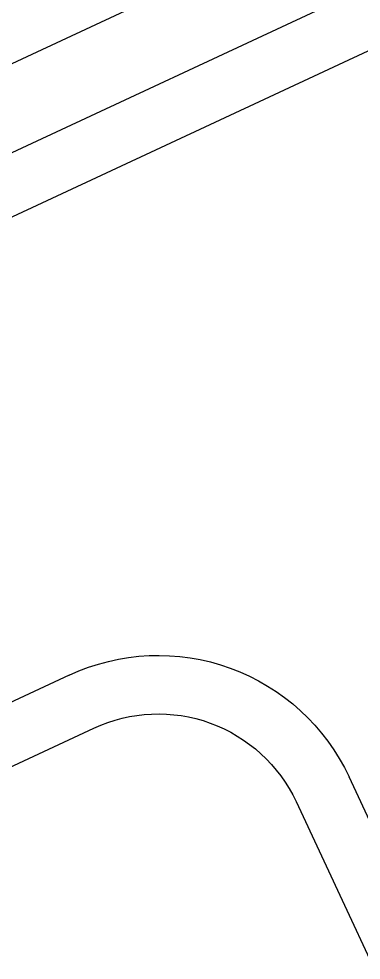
# Model space of a CAD drawing. Header units: feet. Extents: x -4 to 661, y -10 to 600.
# Drawn here: x 610.0112 to 610.0355, y 594.8825 to 594.9495 of the extents above; entities that cross this region are included whole.
import ezdxf

# ---------------------------------------------------------------- set-up
doc = ezdxf.new("R2010")
doc.units = ezdxf.units.FT
doc.header["$MEASUREMENT"] = 0
doc.layers.add('E-ARRY-POST', color=4, linetype='Continuous')

msp = doc.modelspace()

# ---------------------------------------------------------------- linework, layer by layer
at = {"layer": 'E-ARRY-POST', "color": 9}
for p, q in [((610.119843, 594.990911), (609.974834, 594.923293)), ((610.121604, 594.987135), (609.976595, 594.919516))]:
    msp.add_line(p, q, dxfattribs=at)
for points in [[(611.876405, 595.816354), (604.059501, 592.171272)], [(610.014747, 594.902769), (609.989823, 594.891147)], [(609.991584, 594.887371), (610.016508, 594.898993)], [(610.148066, 594.652359), (610.034681, 594.895514)], [(610.030904, 594.893753), (610.144289, 594.650598)]]:
    msp.add_lwpolyline(points, dxfattribs=at)
at = {"layer": 'E-ARRY-POST', "color": 9, "extrusion": (0, 0, -1)}
for points in [[(-610.014747, 594.902769, 0.414214), (-610.034681, 594.895514)], [(-610.016508, 594.898993, 0.414214), (-610.030904, 594.893753)]]:
    msp.add_lwpolyline(points, format="xyb", dxfattribs=at)

doc.saveas('drawing.dxf')
